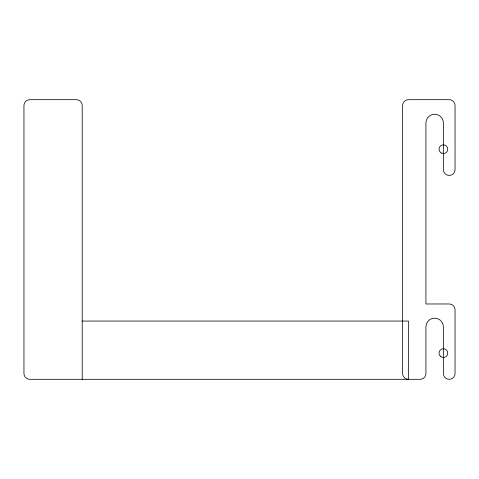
<?xml version="1.0" encoding="UTF-8"?>
<svg xmlns="http://www.w3.org/2000/svg" width="479" height="479" viewBox="0 0 479 479"><rect width="100%" height="100%" fill="white"/><g stroke="black" fill="none" stroke-linecap="round" stroke-linejoin="round"><path stroke-width="0.72" d="M82.208 321.062L408.443 321.062L408.443 379.314A5.826 5.826 0 0 1 402.617 373.488L402.617 105.512A5.826 5.826 0 0 1 408.443 99.686L449.224 99.686A5.826 5.826 0 0 1 455.05 105.512L455.05 169.59A5.826 5.826 0 0 1 449.224 175.416A5.826 5.826 0 0 1 443.398 169.59L443.398 122.989A8.736 8.736 0 0 0 434.663 114.247A8.736 8.736 0 0 0 425.921 122.989L425.921 303.979L449.224 303.979A5.826 5.826 0 0 1 455.05 309.805L455.05 373.488A5.826 5.826 0 0 1 449.224 379.314A5.826 5.826 0 0 1 443.398 373.488L443.398 326.888A8.736 8.736 0 0 0 434.663 318.146A8.736 8.736 0 0 0 425.921 326.888L425.921 373.488A5.826 5.826 0 0 1 420.095 379.314L29.776 379.314A5.826 5.826 0 0 1 23.95 373.488L23.95 105.512A5.826 5.826 0 0 1 29.776 99.686L76.383 99.686A5.826 5.826 0 0 1 82.208 105.512L82.208 379.314M440.884 356.675A4.371 4.371 0 0 0 447.751 353.496A4.371 4.371 0 0 0 441.56 349.137A4.371 4.371 0 0 0 440.884 356.675M441.213 152.987A4.371 4.371 0 0 0 447.769 149.203A4.371 4.371 0 0 0 441.213 145.418A4.371 4.371 0 0 0 441.213 152.987"/></g></svg>
